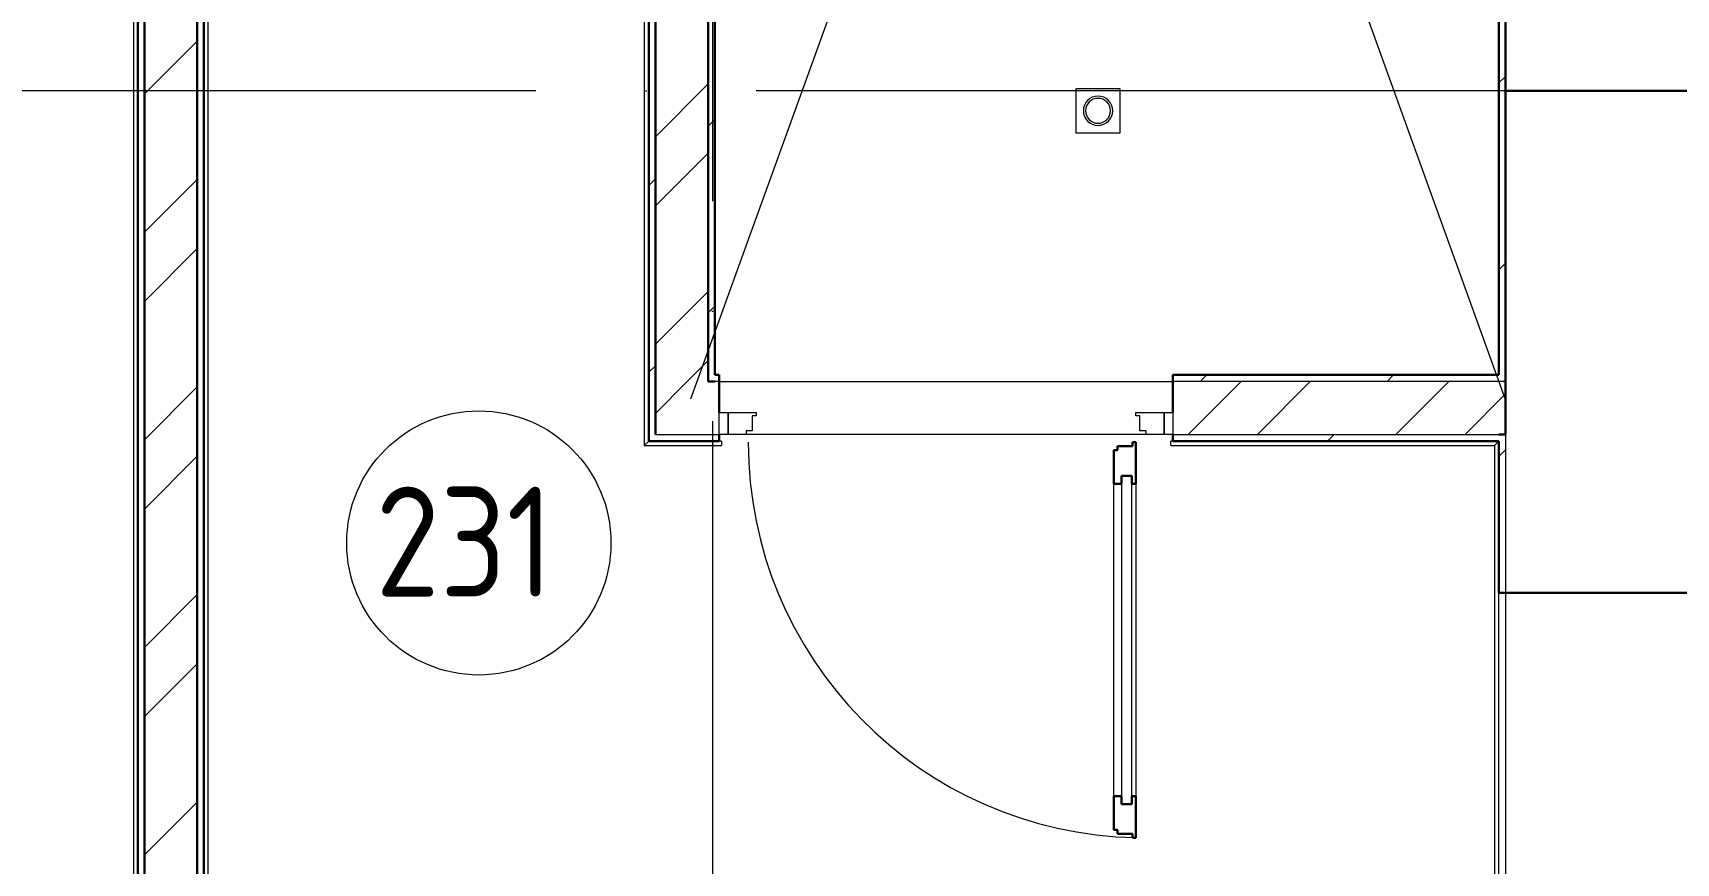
# Model space of a CAD drawing. Header units: millimetres. Extents: x -695119 to 412940, y -249585 to 622758.
# Drawn here: x 295698 to 299428, y 94158 to 96044 of the extents above; entities that cross this region are included whole.
import ezdxf

# ---------------------------------------------------------------- set-up
doc = ezdxf.new("R2010")
doc.units = ezdxf.units.MM
doc.linetypes.add('ADSK_Линия сетки', pattern=[25, 20, -2.5, 0, -2.5])
doc.linetypes.add('ADSK_Сверху', pattern=[450, 300, -150])
for name, color, linetype, lineweight in [('Двери', 8, 'Continuous', 9), ('Линии', 7, 'Continuous', 9), ('Марки помещений', 8, 'Continuous', 20), ('Ограждение', 8, 'Continuous', 9), ('Оси', 252, 'Continuous', 9), ('Сантехника', 252, 'Continuous', 18), ('Стены внутренние', 252, 'Continuous', 18), ('Стены наружные', 252, 'Continuous', 18), ('Стены штриховка', 7, 'Continuous', 9)]:
    doc.layers.add(name, color=color, linetype=linetype, lineweight=lineweight)
doc.layers.add('Двери открывание', color=7, linetype='Continuous', lineweight=9, true_color=0xc0c0c0)
doc.styles.add('GOST Common_2', font='', dxfattribs={"width": 0.9, "height": 250})
doc.styles.get('GOST Common_2').set_extended_font_data('GOST type B')

# ---------------------------------------------------------------- blocks, each defined once
blk = doc.blocks.new('план 2 этажа')
at = {"layer": 'Двери', "color": 251, "true_color": 0x636466}
for p, q in [((297255.8, 95181.6), (297275.8, 95181.6)), ((297255.8, 95131.6), (297255.8, 95181.6)), ((297275.8, 95181.6), (297275.8, 95131.6)), ((297275.8, 95181.6), (297339.8, 95181.6)), ((297275.8, 95131.6), (297275.8, 95181.6)), ((297330.8, 95173.6), (297330.8, 95139.6)), ((297339.8, 95173.6), (297330.8, 95173.6)), ((297339.8, 95181.6), (297339.8, 95173.6)), ((298201.8, 95181.6), (298265.8, 95181.6)), ((298201.8, 95173.6), (298201.8, 95181.6)), ((298210.8, 95173.6), (298201.8, 95173.6)), ((298210.8, 95139.6), (298210.8, 95173.6)), ((298265.8, 95181.6), (298285.8, 95181.6)), ((298265.8, 95131.6), (298265.8, 95181.6)), ((298265.8, 95181.6), (298265.8, 95131.6)), ((298285.8, 95181.6), (298285.8, 95131.6)), ((297316.8, 95139.6), (297316.8, 95131.6)), ((297330.8, 95139.6), (297316.8, 95139.6)), ((298224.8, 95139.6), (298210.8, 95139.6)), ((298224.8, 95131.6), (298224.8, 95139.6)), ((297275.8, 95131.6), (297255.8, 95131.6)), ((297316.8, 95131.6), (297275.8, 95131.6)), ((298265.8, 95131.6), (298224.8, 95131.6)), ((298285.8, 95131.6), (298265.8, 95131.6)), ((298168.8, 95037.6), (298168.8, 94291.6)), ((298192.8, 95037.6), (298168.8, 95037.6)), ((298192.8, 94291.6), (298192.8, 95037.6)), ((298151.8, 94309.6), (298151.8, 95019.6)), ((298201.8, 95019.6), (298201.8, 94309.6)), ((298168.8, 94291.6), (298192.8, 94291.6))]:
    blk.add_line(p, q, dxfattribs=at)
at = {"layer": 'Двери', "color": 251, "lineweight": 30, "true_color": 0x636466}
for p, q in [((298151.8, 95095.6), (298159.8, 95095.6)), ((298151.8, 95019.6), (298151.8, 95095.6)), ((298159.8, 95095.6), (298159.8, 95104.6)), ((298159.8, 95104.6), (298193.8, 95104.6)), ((298193.8, 95113.6), (298201.8, 95113.6)), ((298193.8, 95104.6), (298193.8, 95113.6)), ((298201.8, 95113.6), (298201.8, 95019.6)), ((298168.8, 95019.6), (298168.8, 95037.6)), ((298168.8, 95037.6), (298192.8, 95037.6)), ((298192.8, 95037.6), (298192.8, 95019.6)), ((298151.8, 95019.6), (298168.8, 95019.6)), ((298192.8, 95019.6), (298201.8, 95019.6)), ((298151.8, 94233.6), (298151.8, 94309.6)), ((298151.8, 94309.6), (298168.8, 94309.6)), ((298168.8, 94309.6), (298168.8, 94291.6)), ((298168.8, 94291.6), (298192.8, 94291.6)), ((298192.8, 94309.6), (298201.8, 94309.6)), ((298192.8, 94291.6), (298192.8, 94309.6)), ((298201.8, 94309.6), (298201.8, 94215.6)), ((298159.8, 94233.6), (298151.8, 94233.6)), ((298159.8, 94224.6), (298159.8, 94233.6)), ((298193.8, 94224.6), (298159.8, 94224.6)), ((298193.8, 94215.6), (298193.8, 94224.6)), ((298201.8, 94215.6), (298193.8, 94215.6))]:
    blk.add_line(p, q, dxfattribs=at)
at = {"layer": 'Двери открывание', "color": 251, "true_color": 0x636466}
blk.add_arc((298219.8, 95113.6), 898, 180, 268.8515, dxfattribs=at)
at = {"layer": 'Линии', "color": 251, "linetype": 'ADSK_Сверху', "ltscale": 100, "true_color": 0x636466}
for p, q in [((297791.4, 96875.7), (297190.8, 95211.6)), ((298440.7, 96875.7), (299040.8, 95209.6))]:
    blk.add_line(p, q, dxfattribs=at)
at = {"layer": 'Марки помещений', "color": 251, "true_color": 0x636466}
blk.add_circle((296710.1, 94885.1), 300, dxfattribs=at)
at = {"layer": 'Ограждение', "color": 251, "true_color": 0x636466}
for p, q in [((295925.8, 97911.6), (295925.8, 92236.6)), ((296095.8, 92236.6), (296095.8, 97911.6)), ((297085.8, 97911.6), (297085.8, 95106.6)), ((297085.8, 95106.6), (297095.8, 95116.6)), ((297085.8, 95106.6), (297260.8, 95106.6)), ((297260.8, 95116.6), (297255.8, 95116.6)), ((297260.8, 95116.6), (297260.8, 95106.6)), ((298280.8, 95106.6), (298280.8, 95116.6)), ((298285.8, 95116.6), (298280.8, 95116.6)), ((298280.8, 95106.6), (299015.8, 95106.6)), ((299015.8, 95106.6), (299025.8, 95116.6)), ((299015.8, 95106.6), (299015.8, 92236.6))]:
    blk.add_line(p, q, dxfattribs=at)
at = {"layer": 'Оси', "color": 251, "linetype": 'ADSK_Линия сетки', "ltscale": 100, "true_color": 0x636466}
for p, q in [((297240.8, 112662.3), (297240.8, 46685.5)), ((299040.8, 112662.3), (299040.8, 46685.5)), ((326840.8, 95911.6), (255118.5, 95911.6))]:
    blk.add_line(p, q, dxfattribs=at)
at = {"layer": 'Сантехника', "color": 251, "true_color": 0x636466}
for p, q in [((298065.8, 95916.6), (298065.8, 95816.6)), ((298165.8, 95916.6), (298065.8, 95916.6)), ((298165.8, 95816.6), (298165.8, 95916.6)), ((298065.8, 95816.6), (298165.8, 95816.6))]:
    blk.add_line(p, q, dxfattribs=at)
for radius, start, end in [(33.3, 0, 180), (28.3, 0, 180), (33.3, 180, 0), (28.3, 180, 0)]:
    blk.add_arc((298115.8, 95866.6), radius, start, end, dxfattribs=at)
at = {"layer": 'Стены внутренние', "color": 251, "lineweight": 30, "true_color": 0x636466}
for p, q in [((299040.8, 95911.6), (300130.8, 95911.6)), ((299430.8, 95911.6), (299040.8, 95911.6)), ((299040.8, 94771.6), (299742.8, 94771.6))]:
    blk.add_line(p, q, dxfattribs=at)
at = {"layer": 'Стены внутренние', "color": 251, "true_color": 0x636466}
blk.add_line((299040.8, 95131.6), (299040.8, 94771.6), dxfattribs=at)
at = {"layer": 'Стены наружные', "color": 251, "lineweight": 30, "true_color": 0x636466}
for p, q in [((296070.8, 92211.6), (296070.8, 97911.6)), ((296085.8, 97911.6), (296085.8, 92226.6)), ((297095.8, 95116.6), (297095.8, 97911.6)), ((297110.8, 97911.6), (297110.8, 95131.6)), ((295935.8, 97611.6), (295935.8, 92226.6)), ((295950.8, 92211.6), (295950.8, 97611.6)), ((299040.8, 97501.6), (299040.8, 95131.6)), ((297230.8, 95251.6), (297230.8, 97421.6)), ((297245.8, 97406.6), (297245.8, 95266.6)), ((299025.8, 95266.6), (299025.8, 97406.6)), ((297245.8, 95251.6), (297230.8, 95251.6)), ((297255.8, 95266.6), (297245.8, 95266.6)), ((297255.8, 95266.6), (297255.8, 95181.6)), ((298285.8, 95266.6), (298285.8, 95181.6)), ((299025.8, 95266.6), (298285.8, 95266.6)), ((297095.8, 95116.6), (297255.8, 95116.6)), ((297255.8, 95131.6), (297255.8, 95116.6)), ((298285.8, 95131.6), (298285.8, 95116.6)), ((298285.8, 95116.6), (299025.8, 95116.6)), ((299025.8, 95131.6), (299040.8, 95131.6)), ((299025.8, 95116.6), (299025.8, 94771.6)), ((299040.8, 94771.6), (299025.8, 94771.6))]:
    blk.add_line(p, q, dxfattribs=at)
at = {"layer": 'Стены наружные', "color": 251, "linetype": 'Continuous', "lineweight": 9, "true_color": 0x636466}
for p, q in [((295950.8, 95905.1), (296070.8, 96025.1)), ((297110.8, 95807.8), (297230.8, 95927.8)), ((299025.8, 95929.8), (299040.8, 95944.8)), ((297230.8, 95831.8), (297245.8, 95846.8)), ((297110.8, 95650.7), (297230.8, 95770.7)), ((295950.8, 95590.8), (296070.8, 95710.8)), ((297095.8, 95696.8), (297110.8, 95711.8)), ((295950.8, 95433.6), (296070.8, 95553.6)), ((299025.8, 95505.5), (299040.8, 95520.5)), ((297110.8, 95336.4), (297230.8, 95456.4)), ((297230.8, 95407.6), (297245.8, 95422.6)), ((297095.8, 95272.6), (297110.8, 95287.6)), ((297183.2, 95251.6), (297230.8, 95299.2)), ((297110.8, 95179.2), (297183.2, 95251.6)), ((298320.5, 95131.6), (298440.5, 95251.6)), ((298347.7, 95251.6), (298362.7, 95266.6)), ((298477.6, 95131.6), (298597.6, 95251.6)), ((298771.9, 95251.6), (298786.9, 95266.6)), ((298791.9, 95131.6), (298911.9, 95251.6)), ((295950.8, 95119.3), (296070.8, 95239.3)), ((298949.1, 95131.6), (299040.8, 95223.4)), ((298636.9, 95116.6), (298651.9, 95131.6)), ((299025.8, 95081.3), (299040.8, 95096.3)), ((295950.8, 94962.1), (296070.8, 95082.1)), ((295950.8, 94647.8), (296070.8, 94767.8)), ((295950.8, 94490.7), (296070.8, 94610.7)), ((295950.8, 94176.4), (296070.8, 94296.4))]:
    blk.add_line(p, q, dxfattribs=at)
at = {"layer": 'Стены наружные', "color": 251, "true_color": 0x636466}
for p, q in [((297255.8, 95251.6), (298285.8, 95251.6)), ((298224.8, 95131.6), (297316.8, 95131.6)), ((299025.8, 93441.6), (299025.8, 94771.6))]:
    blk.add_line(p, q, dxfattribs=at)
at = {"layer": 'Стены штриховка', "color": 251, "true_color": 0x636466}
for p, q in [((297255.8, 95251.6), (297245.8, 95251.6)), ((299040.8, 95251.6), (298285.8, 95251.6)), ((297110.8, 95131.6), (297255.8, 95131.6)), ((298285.8, 95131.6), (299025.8, 95131.6))]:
    blk.add_line(p, q, dxfattribs=at)
at = {"layer": 'Марки помещений', "color": 251, "true_color": 0x636466, "style": 'GOST Common_2', "width": 0.9}
blk.add_text('231', height=250, dxfattribs=at).set_placement((296475.2, 94762.8))

msp = doc.modelspace()

# ---------------------------------------------------------------- block references
msp.add_blockref('план 2 этажа', (0, 0))

doc.saveas('drawing.dxf')
